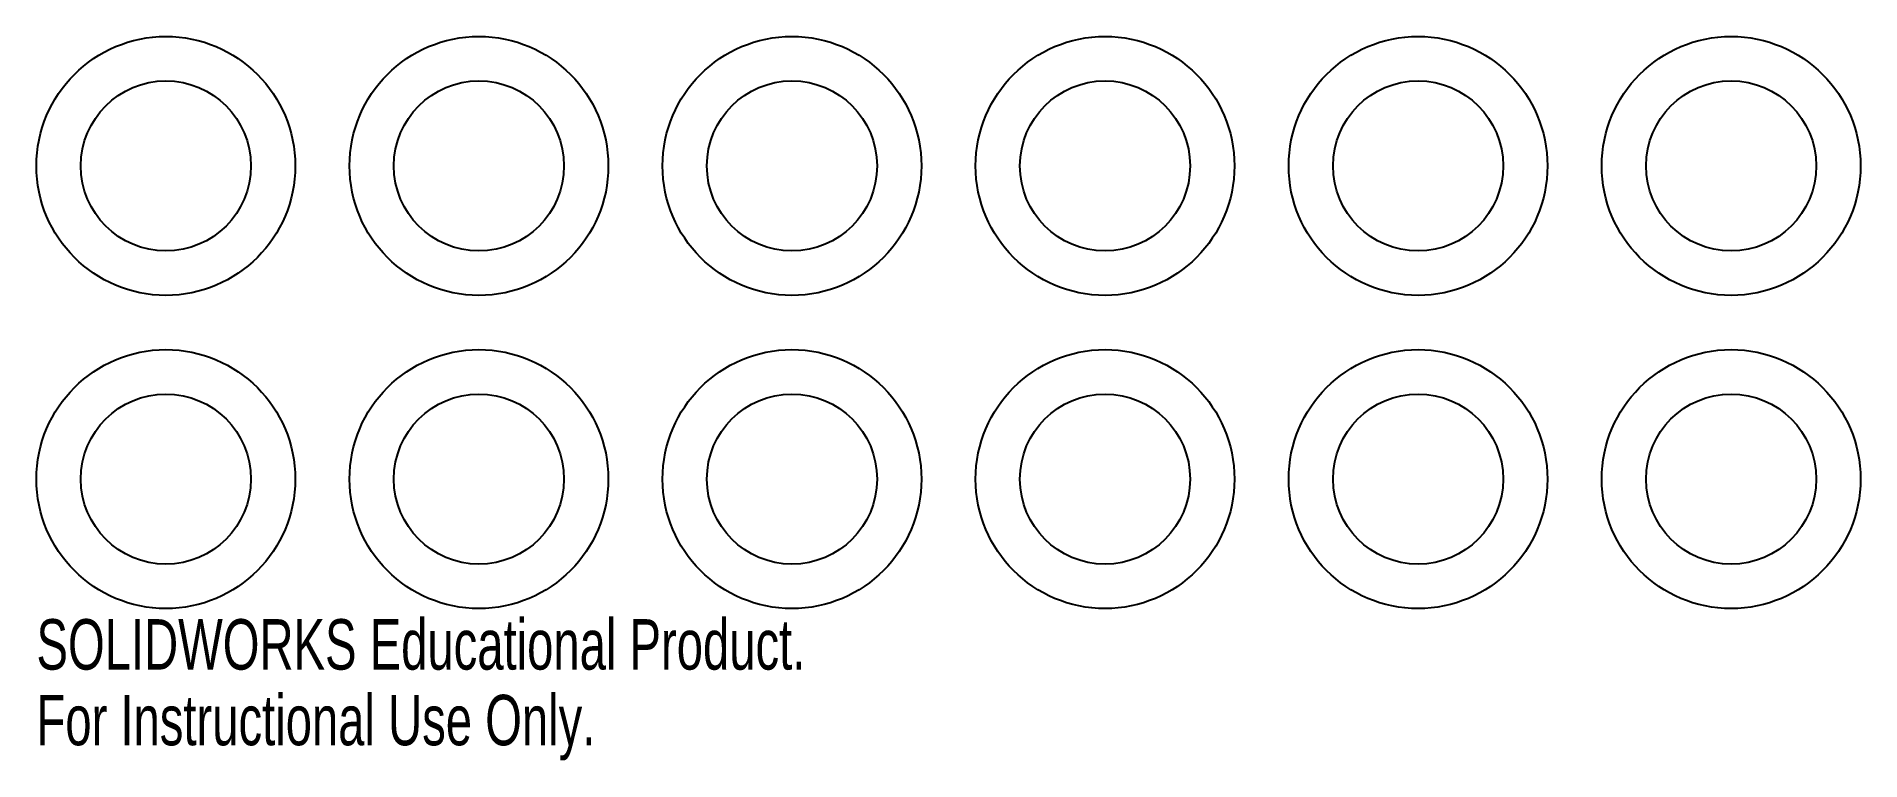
# Model space of a CAD drawing. Header units: millimetres. Extents: x -12 to 162, y -57 to 12.
import ezdxf

# ---------------------------------------------------------------- set-up
doc = ezdxf.new("R2010")
doc.units = ezdxf.units.MM
doc.styles.add('SLDTEXTSTYLE0', font='TXT', dxfattribs={"width": 0.7})

msp = doc.modelspace()

# ---------------------------------------------------------------- linework, layer by layer
at = {"color": 7, "linetype": 'Continuous', "lineweight": 25}
for centre, radius in [((0, 0), 12.4), ((30, 0), 12.4), ((60, 0), 12.4), ((90, 0), 12.4), ((120, 0), 12.4), ((150, 0), 12.4), ((0, 0), 8.15), ((30, 0), 8.15), ((60, 0), 8.15), ((90, 0), 8.15), ((120, 0), 8.15), ((150, 0), 8.15), ((0, -30), 12.4), ((30, -30), 12.4), ((60, -30), 12.4), ((90, -30), 12.4), ((120, -30), 12.4), ((150, -30), 12.4), ((0, -30), 8.15), ((30, -30), 8.15), ((60, -30), 8.15), ((90, -30), 8.15), ((120, -30), 8.15), ((150, -30), 8.15)]:
    msp.add_circle(centre, radius, dxfattribs=at)

# ---------------------------------------------------------------- texts
at = {"color": 7, "linetype": 'Continuous', "char_height": 4.8336, "attachment_point": 1, "style": 'SLDTEXTSTYLE0'}
for s, insert in [('SOLIDWORKS Educational Product.', (-12.4, -43.42)), ('For Instructional Use Only.', (-12.4, -50.67))]:
    msp.add_mtext(s, dxfattribs=dict(at, insert=insert))

doc.saveas('drawing.dxf')
